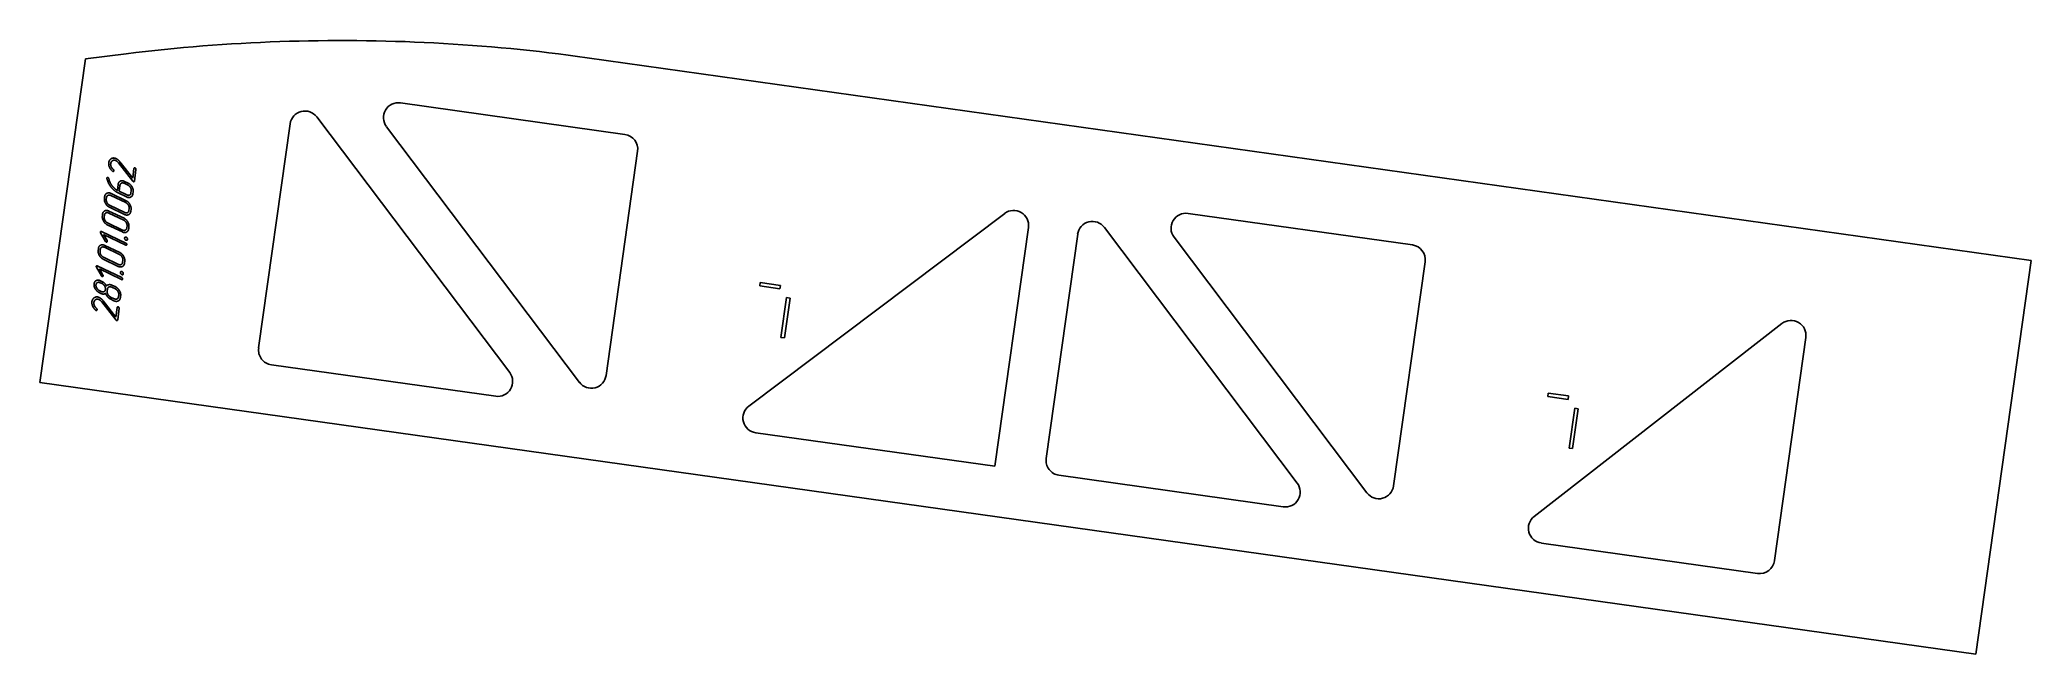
# Model space of a CAD drawing. Header units: millimetres. Extents: x 166 to 2168, y 255 to 872.
import ezdxf

# ---------------------------------------------------------------- set-up
doc = ezdxf.new("R2010")
doc.units = ezdxf.units.MM
doc.linetypes.add('K5LT_BASIC', pattern=[0])
doc.layers.add('Engraving', color=7, linetype='Continuous')

msp = doc.modelspace()

# ---------------------------------------------------------------- linework, layer by layer
at = {"color": 143, "linetype": 'K5LT_BASIC', "lineweight": 25, "true_color": 0x33acca}
for p, q in [((211.5, 853.4), (165.7, 527.7)), ((211.5, 853.4), (252.7, 858.4)), ((2167.6, 650.6), (715.9, 854.4)), ((753.9, 777.2), (528.3, 808.9)), ((417.4, 787.9), (385.7, 562.5)), ((638.1, 537.8), (444.2, 794.9)), ((514.3, 785), (708.2, 527.9)), ((735, 534.9), (766.6, 760.3)), ((1135.7, 697.8), (878.5, 504)), ((1125.8, 443.5), (1159.5, 683.7)), ((1429.8, 426.6), (1235.9, 683.7)), ((1545.6, 666.1), (1320, 697.8)), ((1209.1, 676.8), (1177.4, 451.4)), ((1306, 673.9), (1499.9, 416.8)), ((1526.7, 423.7), (1558.3, 649.2)), ((2167.6, 650.6), (2112, 254.5)), ((890, 628.3), (889.5, 624.8)), ((889.5, 624.8), (909.8, 622)), ((910.3, 625.4), (890, 628.3)), ((909.8, 622), (910.3, 625.4)), ((916.4, 613.2), (910.8, 573.1)), ((914.3, 572.6), (919.9, 612.7)), ((919.9, 612.7), (916.4, 613.2)), ((1917, 587.1), (1668, 393)), ((910.8, 573.1), (914.3, 572.6)), ((1909.6, 348.6), (1941.1, 573.1)), ((398.5, 545.6), (624, 513.9)), ((2112, 254.5), (165.7, 527.7)), ((1682.2, 517.1), (1681.7, 513.6)), ((1681.7, 513.6), (1702, 510.7)), ((1702.5, 514.2), (1682.2, 517.1)), ((1702, 510.7), (1702.5, 514.2)), ((1708.7, 501.9), (1703, 461.8)), ((1706.5, 461.3), (1712.1, 501.4)), ((1712.1, 501.4), (1708.7, 501.9)), ((885.4, 477.2), (1125.8, 443.5)), ((1703, 461.8), (1706.5, 461.3)), ((1190.2, 434.4), (1415.7, 402.7)), ((1675.2, 366.3), (1892.6, 335.8))]:
    msp.add_line(p, q, dxfattribs=at)
for centre, start, end in [((432.2, 785.8), 37.025, 172.0083), ((526.2, 794.1), 82.0083, 217.025), ((751.8, 762.4), 352.0083, 82.0083), ((1144.7, 685.8), 352.0083, 126.9916), ((1223.9, 674.7), 37.025, 172.0083), ((1317.9, 682.9), 82.0083, 217.025), ((1543.5, 651.2), 352.0083, 82.0083), ((1926.2, 575.2), 352.0083, 127.9308), ((400.6, 560.4), 172.0083, 262.0083), ((626.1, 528.7), 262.0083, 37.025), ((720.1, 537), 217.025, 352.0083), ((887.5, 492.1), 126.9916, 262.0083), ((1192.3, 449.3), 172.0083, 262.0083), ((1417.8, 417.6), 262.0083, 37.025), ((1511.8, 425.8), 217.025, 352.0083), ((1677.2, 381.2), 127.9308, 262.0083), ((1894.7, 350.6), 262.0083, 352.0083)]:
    msp.add_arc(centre, 15, start, end, dxfattribs=at)
msp.add_open_spline([(715.9, 854.4), (664.9, 861.6), (562.1, 871.5), (406.8, 872.8), (303.8, 864.7), (252.7, 858.4)], degree=3, dxfattribs=at)
at = {"layer": 'Engraving', "color": 143, "linetype": 'K5LT_BASIC', "lineweight": 25, "true_color": 0x33acca}
for p, q in [((243.6, 750), (244.2, 749.4)), ((244.2, 749.4), (244.9, 748.6)), ((244.9, 748.6), (259.3, 730.2)), ((259.2, 733.1), (246.1, 749.7)), ((260.4, 743), (259.2, 733.1)), ((260.9, 730.3), (262.3, 742.1)), ((233.2, 733.3), (233.2, 732.9)), ((235.2, 732.3), (235.1, 732.8)), ((235.3, 731.8), (235.2, 732.3)), ((235.6, 730.7), (235.3, 731.8)), ((238.8, 740.3), (239.1, 740.1)), ((244.4, 726.8), (243.7, 720.9)), ((246.3, 725.9), (245.6, 720)), ((254.4, 726.2), (250.6, 728.1)), ((254.6, 728.2), (250.8, 730)), ((230.9, 714.6), (230.7, 712.7)), ((232.8, 713.7), (232.6, 711.8)), ((235.7, 704), (250.8, 696.7)), ((235.9, 706), (251.1, 698.7)), ((252.2, 708.6), (237.1, 715.9)), ((252.5, 710.6), (237.3, 717.9)), ((244.5, 718.4), (252.9, 714.4)), ((245.6, 720), (253.2, 716.4)), ((255.3, 700.8), (255.6, 702.8)), ((257.2, 699.9), (257.5, 701.9)), ((257.4, 718.5), (257.7, 720.5)), ((259.3, 717.6), (259.6, 719.6)), ((228.8, 697), (228.6, 695)), ((230.7, 696.1), (230.5, 694.1)), ((233.5, 686.4), (248.7, 679.1)), ((233.8, 688.3), (248.9, 681.1)), ((250.1, 691), (235, 698.2)), ((250.4, 692.9), (235.2, 700.2)), ((253.2, 683.2), (253.4, 685.2)), ((255.1, 682.3), (255.3, 684.3)), ((224.6, 662.4), (224.4, 660.5)), ((226.5, 661.5), (226.3, 659.5)), ((226.8, 678.3), (231.8, 669.6)), ((252.3, 667.8), (227.7, 679.6)), ((229.7, 676.6), (252.1, 665.8)), ((233.3, 670.4), (229.7, 676.6)), ((245.9, 656.4), (230.8, 663.7)), ((246.2, 658.4), (231, 665.6)), ((222.7, 643.7), (227.6, 635.1)), ((248.2, 633.2), (223.5, 645.1)), ((229.1, 635.8), (225.6, 642)), ((225.6, 642), (247.9, 631.3)), ((229.4, 651.8), (244.5, 644.5)), ((229.6, 653.8), (244.7, 646.5)), ((249, 648.6), (249.2, 650.6)), ((250.9, 647.7), (251.1, 649.7)), ((220.3, 626.9), (220.3, 626.2)), ((220.3, 626.2), (220.3, 625.6)), ((220.3, 625.6), (220.4, 624.4)), ((225.5, 630.6), (224.5, 630.7)), ((226.1, 630.4), (225.5, 630.6)), ((226.7, 630.1), (226.1, 630.4)), ((228.4, 627.2), (226.5, 628.1)), ((228.6, 629.1), (226.7, 630.1)), ((233.7, 621.5), (233.5, 619.5)), ((241.8, 621.8), (238, 623.6)), ((242, 623.8), (238.2, 625.6)), ((225.3, 618.2), (227.2, 617.3)), ((225.5, 620.2), (227.5, 619.3)), ((226.7, 610.2), (227.3, 609.6)), ((227.3, 609.6), (228, 608.8)), ((228, 608.8), (242.4, 590.4)), ((242.3, 593.3), (229.3, 610)), ((236.5, 611.8), (240.3, 609.9)), ((236.8, 613.7), (240.6, 611.9)), ((243.5, 603.3), (242.3, 593.3)), ((244, 590.6), (245.4, 602.4)), ((244.8, 614.1), (245.1, 616)), ((246.7, 613.1), (247, 615.1)), ((221.9, 600.5), (222.2, 600.3))]:
    msp.add_line(p, q, dxfattribs=at)
for points in [[(237.5, 752.8), (235.4, 751.5), (235, 748.7)], [(235, 748.7), (234.8, 746.6), (235.6, 744.5)], [(235.6, 744.5), (236.6, 742.2), (238.8, 740.3)], [(237.4, 744.9), (236.8, 746.5), (237, 747.8)], [(237, 747.8), (237.1, 748.8), (237.6, 749.6)], [(239.7, 741.8), (238, 743.4), (237.4, 744.9)], [(242.4, 752.9), (239.7, 754.2), (237.5, 752.8)], [(237.6, 749.6), (238.1, 750.4), (238.8, 750.8)], [(238.8, 750.8), (240.3, 751.8), (242.2, 750.9)], [(240.1, 741.3), (239.9, 741.6), (239.7, 741.8)], [(240.2, 740.6), (240.2, 741), (240.1, 741.3)], [(242.2, 750.9), (242.9, 750.5), (243.6, 750)], [(244.2, 751.7), (243.4, 752.5), (242.4, 752.9)], [(246.1, 749.7), (245.1, 751), (244.2, 751.7)], [(260.8, 743.5), (260.5, 743.4), (260.4, 743)], [(261.5, 743.6), (261.1, 743.7), (260.8, 743.5)], [(262.1, 743), (261.8, 743.4), (261.5, 743.6)], [(262.3, 742.1), (262.4, 742.6), (262.1, 743)], [(233.6, 733.9), (233.2, 733.7), (233.2, 733.3)], [(233.2, 732.9), (234.3, 728), (237.5, 724)], [(234.3, 733.8), (233.9, 734), (233.6, 733.9)], [(234.7, 733.5), (234.5, 733.7), (234.3, 733.8)], [(235.1, 732.8), (234.9, 733.2), (234.7, 733.5)], [(236.4, 728.8), (236, 729.8), (235.6, 730.7)], [(238.7, 725.2), (237.2, 727.1), (236.4, 728.8)], [(237.5, 724), (240.6, 720.3), (244.5, 718.4)], [(241.1, 722.7), (239.8, 723.9), (238.7, 725.2)], [(239.1, 740.1), (239.5, 739.9), (239.8, 740)], [(239.8, 740), (240.1, 740.2), (240.2, 740.6)], [(243.7, 720.9), (242.5, 721.5), (241.1, 722.7)], [(246.6, 730.2), (244.7, 729.3), (244.4, 726.8)], [(247.8, 728.2), (246.5, 727.6), (246.3, 725.9)], [(250.8, 730), (248.4, 731.2), (246.6, 730.2)], [(250.6, 728.1), (249, 728.8), (247.8, 728.2)], [(256.9, 723.8), (256, 725.5), (254.4, 726.2)], [(258.4, 724.6), (257, 727.1), (254.6, 728.2)], [(257.7, 720.5), (257.9, 722.1), (256.9, 723.8)], [(259.6, 719.6), (259.9, 722), (258.4, 724.6)], [(259.3, 730.2), (259.5, 730), (259.7, 729.8)], [(259.7, 729.8), (260.1, 729.6), (260.5, 729.8)], [(260.5, 729.8), (260.8, 729.9), (260.9, 730.3)], [(230.7, 712.7), (230.4, 710.2), (231.9, 707.6)], [(233.1, 718), (231.2, 717.1), (230.9, 714.6)], [(235.2, 700.2), (232.8, 701.3), (231, 700.4)], [(231.9, 707.6), (233.4, 705.1), (235.7, 704)], [(232.6, 711.8), (232.4, 710.1), (233.4, 708.4)], [(234.3, 716), (233, 715.4), (232.8, 713.7)], [(237.3, 717.9), (235, 719), (233.1, 718)], [(233.4, 708.4), (234.3, 706.7), (235.9, 706)], [(237.1, 715.9), (235.5, 716.6), (234.3, 716)], [(254.8, 706.1), (253.9, 707.8), (252.2, 708.6)], [(256.3, 706.9), (254.8, 709.5), (252.5, 710.6)], [(252.9, 714.4), (255.3, 713.2), (257.2, 714.3)], [(253.2, 716.4), (254.7, 715.6), (256, 716.3)], [(253.9, 698.6), (255.1, 699.3), (255.3, 700.8)], [(255.6, 702.8), (255.7, 704.4), (254.8, 706.1)], [(256, 716.3), (257.3, 716.9), (257.4, 718.5)], [(257.5, 701.9), (257.7, 704.4), (256.3, 706.9)], [(257.2, 714.3), (259.1, 715.3), (259.3, 717.6)], [(228.6, 695), (228.3, 692.5), (229.8, 690)], [(231, 700.4), (229.1, 699.4), (228.8, 697)], [(229.8, 690), (231.3, 687.5), (233.5, 686.4)], [(230.5, 694.1), (230.3, 692.5), (231.2, 690.8)], [(232.2, 698.3), (230.9, 697.7), (230.7, 696.1)], [(231.2, 690.8), (232.2, 689.1), (233.8, 688.3)], [(235, 698.2), (233.4, 699), (232.2, 698.3)], [(248.9, 681.1), (250.5, 680.3), (251.7, 681)], [(252.7, 688.5), (251.7, 690.2), (250.1, 691)], [(254.2, 689.3), (252.7, 691.8), (250.4, 692.9)], [(250.8, 696.7), (253.2, 695.6), (255.1, 696.6)], [(251.1, 698.7), (252.6, 698), (253.9, 698.6)], [(251.7, 681), (253, 681.6), (253.2, 683.2)], [(253.4, 685.2), (253.6, 686.8), (252.7, 688.5)], [(252.9, 679), (254.8, 680), (255.1, 682.3)], [(255.3, 684.3), (255.6, 686.7), (254.2, 689.3)], [(255.1, 696.6), (256.9, 697.7), (257.2, 699.9)], [(226.8, 665.8), (224.9, 664.9), (224.6, 662.4)], [(228, 663.8), (226.7, 663.2), (226.5, 661.5)], [(226.7, 679.1), (226.6, 678.7), (226.8, 678.3)], [(227, 679.6), (226.7, 679.5), (226.7, 679.1)], [(231, 665.6), (228.7, 666.8), (226.8, 665.8)], [(227.7, 679.6), (227.3, 679.8), (227, 679.6)], [(230.8, 663.7), (229.2, 664.4), (228, 663.8)], [(231.8, 669.6), (232.3, 669.1), (232.4, 669)], [(232.4, 669), (232.8, 668.8), (233.1, 669)], [(233.1, 669), (233.5, 669.1), (233.5, 669.6)], [(233.5, 669.6), (233.5, 669.9), (233.3, 670.4)], [(248.7, 679.1), (251.1, 677.9), (252.9, 679)], [(251, 673.1), (250.9, 672.3), (251.4, 671.7)], [(251.5, 673.9), (251, 673.6), (251, 673.1)], [(251.4, 671.7), (251.9, 671.1), (252.2, 670.9)], [(252.6, 673.9), (252, 674.1), (251.5, 673.9)], [(252.1, 665.8), (252.6, 665.6), (252.8, 665.8)], [(252.2, 670.9), (252.8, 670.6), (253.3, 670.8)], [(253, 667.2), (252.8, 667.6), (252.3, 667.8)], [(253.5, 673), (253.1, 673.6), (252.6, 673.9)], [(252.8, 665.8), (253.1, 666.2), (253.2, 666.4)], [(253.2, 666.4), (253.2, 666.8), (253, 667.2)], [(253.3, 670.8), (253.7, 671), (253.8, 671.7)], [(253.8, 671.7), (253.9, 672.4), (253.5, 673)], [(222.8, 645.1), (222.5, 644.9), (222.5, 644.5)], [(222.5, 644.5), (222.4, 644.1), (222.7, 643.7)], [(223.5, 645.1), (223.1, 645.3), (222.8, 645.1)], [(224.4, 660.5), (224.1, 658), (225.6, 655.4)], [(225.6, 655.4), (227.1, 652.9), (229.4, 651.8)], [(226.3, 659.5), (226.1, 657.9), (227.1, 656.2)], [(227.1, 656.2), (228, 654.5), (229.6, 653.8)], [(244.5, 644.5), (246.9, 643.4), (248.8, 644.4)], [(244.7, 646.5), (246.3, 645.8), (247.5, 646.4)], [(248.5, 653.9), (247.6, 655.6), (245.9, 656.4)], [(250, 654.7), (248.5, 657.2), (246.2, 658.4)], [(247.5, 646.4), (248.8, 647.1), (249, 648.6)], [(249.2, 650.6), (249.4, 652.2), (248.5, 653.9)], [(248.8, 644.4), (250.6, 645.4), (250.9, 647.7)], [(251.1, 649.7), (251.4, 652.2), (250, 654.7)], [(222.5, 630.3), (220.6, 629.3), (220.3, 626.9)], [(220.4, 624.4), (220.7, 623.1), (221.5, 621.9)], [(221.5, 621.9), (223.1, 619.3), (225.3, 618.2)], [(223.7, 628.2), (222.4, 627.6), (222.2, 626)], [(222.2, 626), (222, 624.3), (223, 622.7)], [(224.5, 630.7), (223.4, 630.8), (222.5, 630.3)], [(223, 622.7), (223.9, 621), (225.5, 620.2)], [(226.5, 628.1), (224.9, 628.9), (223.7, 628.2)], [(227.6, 635.1), (228.1, 634.5), (228.2, 634.5)], [(228.2, 634.5), (228.6, 634.3), (229, 634.4)], [(231, 624.7), (230, 626.4), (228.4, 627.2)], [(231, 627.4), (230, 628.5), (228.6, 629.1)], [(229, 634.4), (229.3, 634.6), (229.3, 635)], [(229.3, 635), (229.4, 635.4), (229.1, 635.8)], [(230.3, 619.1), (231.5, 619.7), (231.7, 621.4)], [(232.8, 624.8), (232, 626.4), (231, 627.4)], [(231.7, 621.4), (231.9, 623), (231, 624.7)], [(235.1, 626.1), (233.6, 625.9), (232.8, 624.8)], [(235.2, 623.8), (233.9, 623.2), (233.7, 621.5)], [(238.2, 625.6), (236.6, 626.4), (235.1, 626.1)], [(238, 623.6), (236.4, 624.4), (235.2, 623.8)], [(244.3, 619.4), (243.4, 621), (241.8, 621.8)], [(245.8, 620.1), (244.4, 622.6), (242, 623.8)], [(247.4, 639.3), (246.8, 639), (246.8, 638.5)], [(246.8, 638.5), (246.7, 637.8), (247.2, 637.1)], [(247.2, 637.1), (247.7, 636.5), (248, 636.3)], [(248.4, 639.3), (247.9, 639.5), (247.4, 639.3)], [(247.9, 631.3), (248.4, 631), (248.7, 631.2)], [(248, 636.3), (248.6, 636.1), (249.1, 636.2)], [(248.8, 632.6), (248.6, 633), (248.2, 633.2)], [(249.3, 638.4), (248.9, 639.1), (248.4, 639.3)], [(248.7, 631.2), (249, 631.6), (249, 631.8)], [(249, 631.8), (249, 632.2), (248.8, 632.6)], [(249.1, 636.2), (249.5, 636.4), (249.6, 637.1)], [(249.6, 637.1), (249.7, 637.8), (249.3, 638.4)], [(220.6, 613.1), (218.5, 611.7), (218.1, 608.9)], [(218.1, 608.9), (217.9, 606.9), (218.7, 604.8)], [(218.7, 604.8), (219.7, 602.5), (221.9, 600.5)], [(220.1, 608.1), (220.2, 609.1), (220.7, 609.9)], [(220.5, 605.2), (219.9, 606.7), (220.1, 608.1)], [(222.8, 602.1), (221.1, 603.7), (220.5, 605.2)], [(225.6, 613.2), (222.8, 614.5), (220.6, 613.1)], [(220.7, 609.9), (221.2, 610.6), (221.9, 611.1)], [(221.9, 611.1), (223.4, 612.1), (225.3, 611.1)], [(223.2, 601.5), (223.1, 601.8), (222.8, 602.1)], [(222.9, 600.3), (223.2, 600.5), (223.3, 600.9)], [(223.3, 600.9), (223.3, 601.3), (223.2, 601.5)], [(225.3, 611.1), (226, 610.8), (226.7, 610.2)], [(227.3, 612), (226.5, 612.7), (225.6, 613.2)], [(227.2, 617.3), (228.5, 616.6), (229.8, 616.7)], [(229.3, 610), (228.2, 611.3), (227.3, 612)], [(227.5, 619.3), (229, 618.5), (230.3, 619.1)], [(229.8, 616.7), (231, 616.7), (231.9, 617.4)], [(231.9, 617.4), (232.6, 615.4), (233.9, 613.9)], [(233.5, 619.5), (233.3, 617.9), (234.2, 616.2)], [(233.9, 613.9), (235.1, 612.5), (236.5, 611.8)], [(234.2, 616.2), (235.2, 614.5), (236.8, 613.7)], [(240.3, 609.9), (242.7, 608.8), (244.6, 609.8)], [(240.6, 611.9), (242.1, 611.2), (243.4, 611.8)], [(243.4, 611.8), (244.6, 612.5), (244.8, 614.1)], [(243.9, 603.8), (243.6, 603.6), (243.5, 603.3)], [(244.6, 603.8), (244.3, 604), (243.9, 603.8)], [(245.1, 616), (245.3, 617.7), (244.3, 619.4)], [(244.6, 609.8), (246.5, 610.9), (246.7, 613.1)], [(245.2, 603.2), (244.9, 603.6), (244.6, 603.8)], [(245.4, 602.4), (245.5, 602.8), (245.2, 603.2)], [(247, 615.1), (247.3, 617.6), (245.8, 620.1)], [(222.2, 600.3), (222.7, 600.1), (222.9, 600.3)], [(242.4, 590.4), (242.6, 590.2), (242.9, 590.1)], [(242.9, 590.1), (243.3, 589.9), (243.6, 590)], [(243.6, 590), (244, 590.2), (244, 590.6)]]:
    msp.add_open_spline(points, degree=2, dxfattribs=at)

doc.saveas('drawing.dxf')
